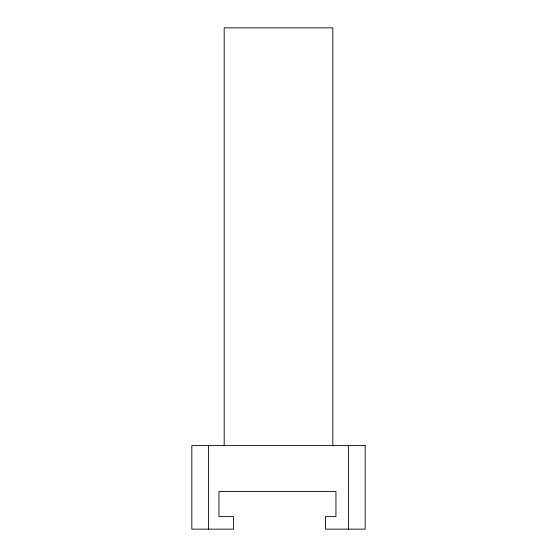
<?xml version="1.0" encoding="UTF-8"?>
<svg xmlns="http://www.w3.org/2000/svg" width="557" height="557" viewBox="0 0 557 557"><rect width="100%" height="100%" fill="white"/><g stroke="black" fill="none" stroke-linecap="round" stroke-linejoin="round"><path stroke-width="0.84" d="M348.473 445.6L348.473 529.15M332.808 445.6L332.808 27.85L224.193 27.85L224.193 445.6M208.527 445.6L208.527 529.15M365.183 445.6L191.817 445.6L191.817 529.15L233.592 529.15L233.592 516.618L218.971 516.618L218.971 491.553L335.941 491.553L335.941 516.618L325.497 516.618L325.497 529.15L365.183 529.15L365.183 445.6"/></g></svg>
